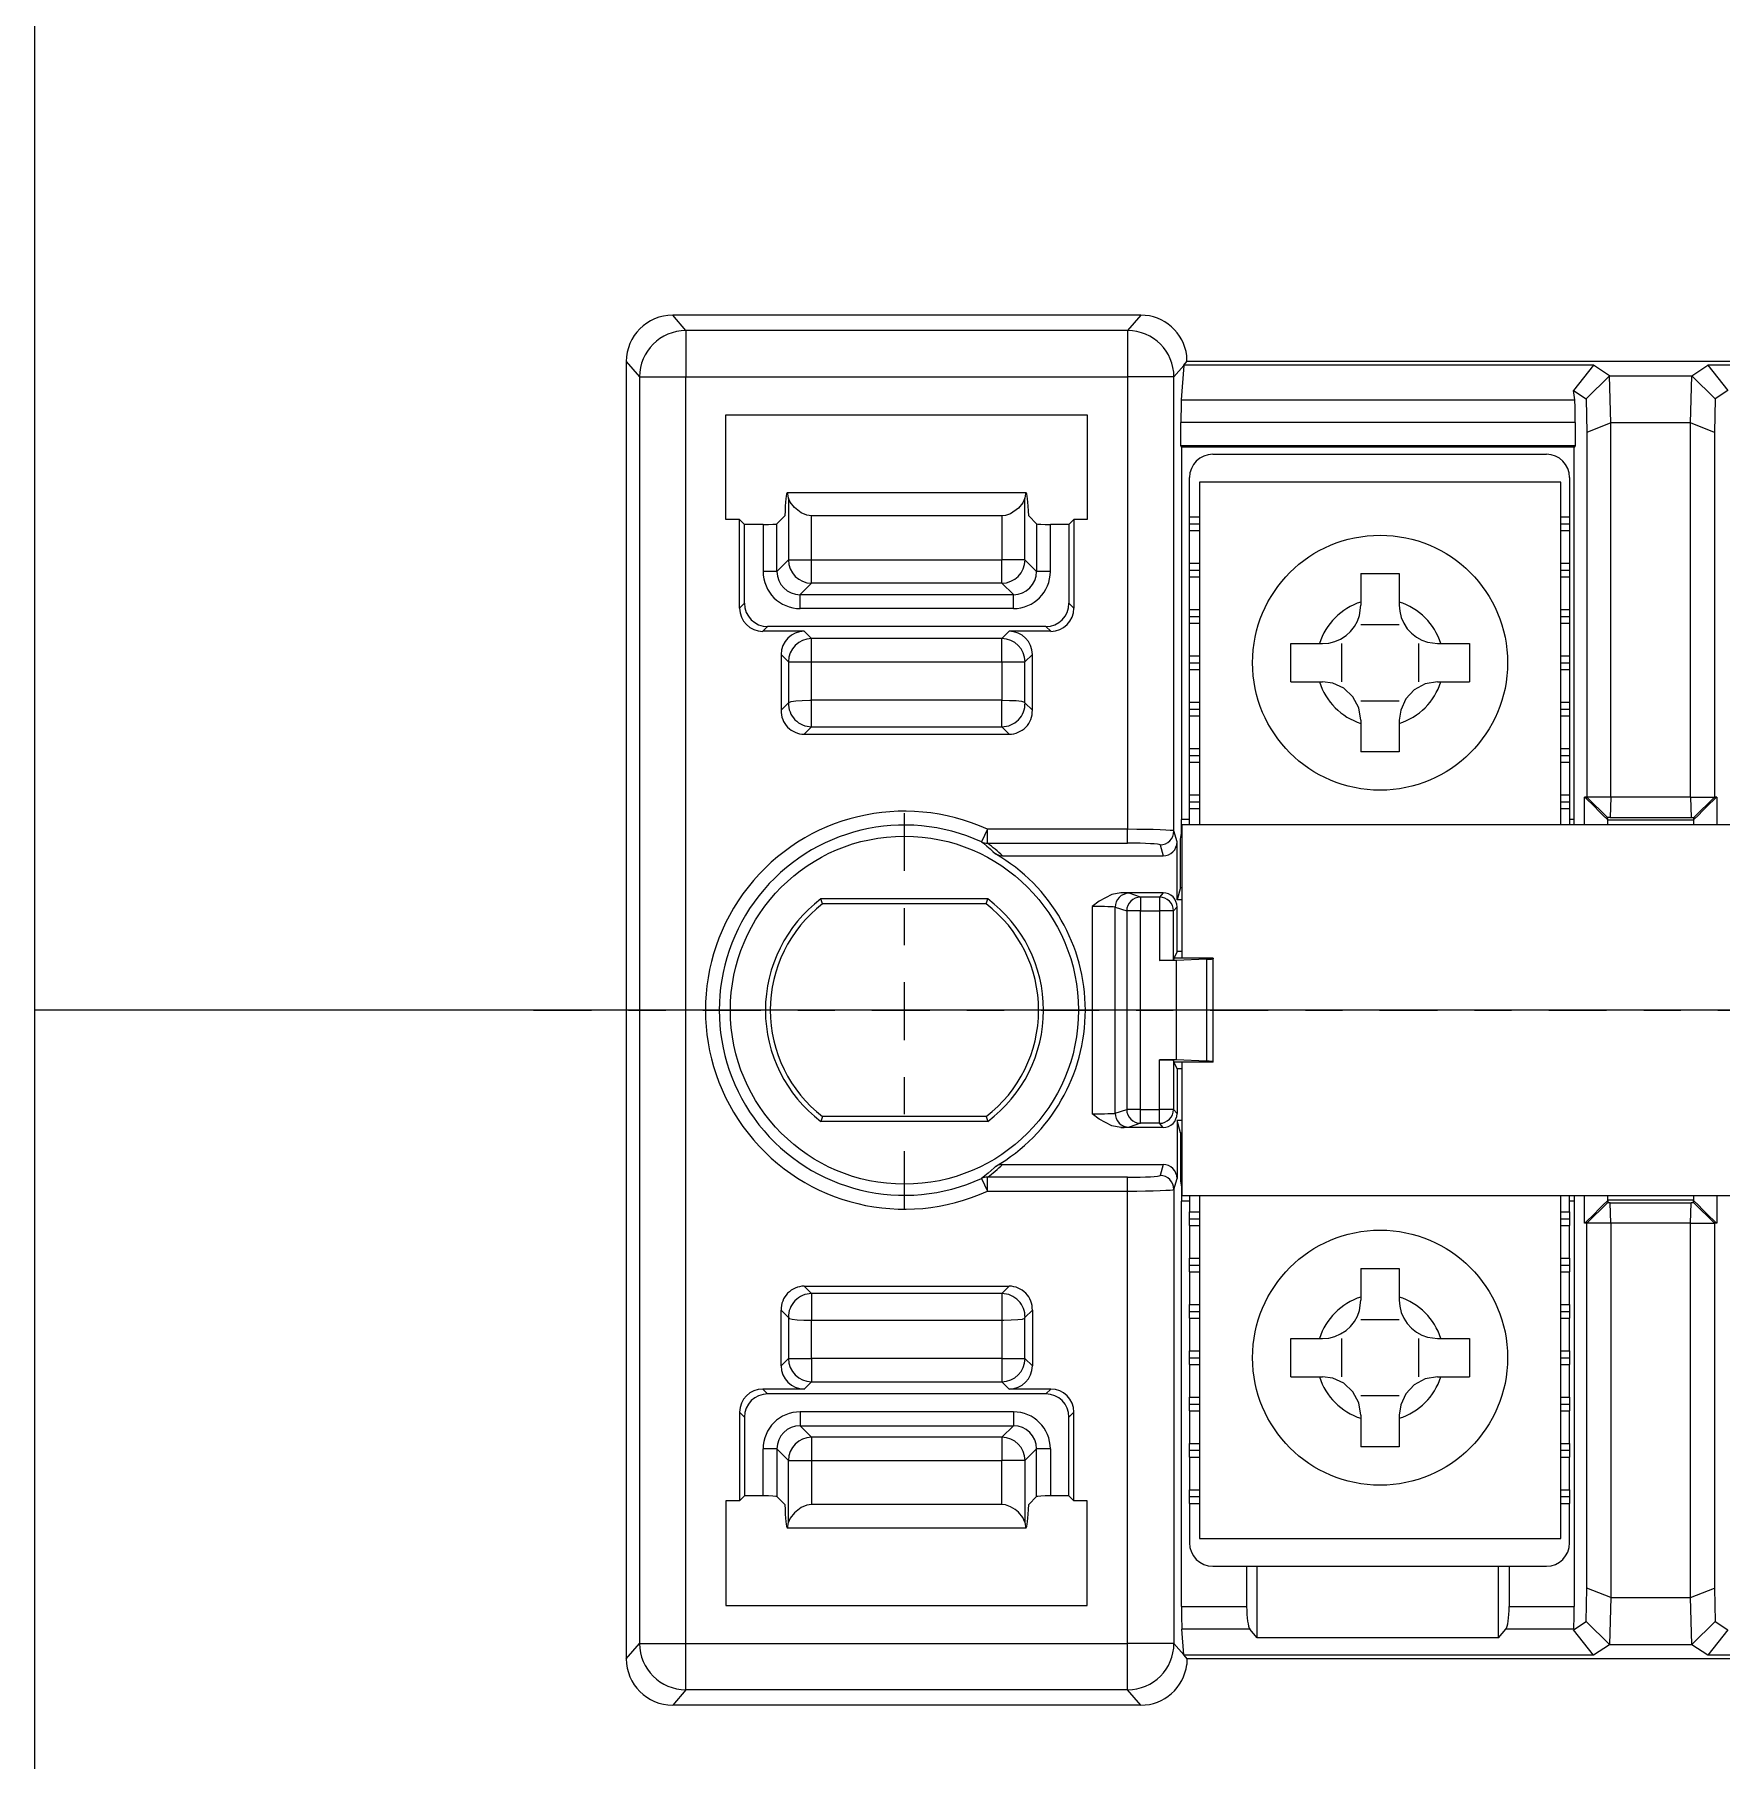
# Model space of a CAD drawing. Header units: millimetres. Extents: x 0 to 900, y 0 to 297.
# Drawn here: x 657.912 to 662.461, y 169.469 to 174.125 of the extents above; entities that cross this region are included whole.
import ezdxf

# ---------------------------------------------------------------- set-up
doc = ezdxf.new("R2010")
doc.units = ezdxf.units.MM
doc.linetypes.add('CENTER', pattern=[2, 1.25, -0.25, 0.25, -0.25])

# ---------------------------------------------------------------- blocks, each defined once
blk = doc.blocks.new('HFTB-303')
for p, q in [((5.1, 15), (-5, 15)), ((-4.715, 14.668), (-5, 15)), ((5.1, 15), (4.815, 14.668)), ((-4.715, 14.668), (-4.715, 13.668)), ((4.815, 14.668), (-4.715, 14.668)), ((4.815, 14.668), (4.815, 13.668)), ((-6, 14), (-6, -14)), ((-6, 14), (-5.715, 13.668)), ((5.815, 13.668), (6.026, 13.914)), ((6.026, 13.914), (5.972, 13.177)), ((6.027, 13.924), (6.092, 14)), ((14.868, 13.924), (6.027, 13.924)), ((41.969, 14), (6.092, 14)), ((14.868, 13.924), (14.438, 13.377)), ((15.212, 13.695), (14.868, 13.924)), ((16.988, 13.695), (17.332, 13.924)), ((17.332, 13.924), (17.762, 13.377)), ((26.668, 13.924), (17.332, 13.924)), ((-5.715, 13.668), (-5.715, -13.668)), ((-5.715, 13.668), (-4.715, 13.668)), ((-4.715, 13.668), (4.815, 13.668)), ((-4.715, -13.668), (-4.715, 13.668)), ((4.815, 13.668), (4.815, 3.904)), ((5.815, 13.668), (4.815, 13.668)), ((5.815, 3.868), (5.815, 13.668)), ((15.212, 13.694), (14.706, 13.198)), ((15.212, 13.695), (16.988, 13.695)), ((15.238, 12.677), (15.212, 13.694)), ((16.962, 12.677), (16.988, 13.694)), ((17.494, 13.198), (16.988, 13.694)), ((5.972, 13.177), (14.463, 13.177)), ((14.463, 13.177), (14.438, 13.377)), ((14.438, 13.377), (14.706, 13.198)), ((14.706, 13.198), (14.725, 12.472)), ((17.494, 13.198), (17.475, 12.472)), ((17.762, 13.377), (17.494, 13.198)), ((-3.851, 12.851), (3.943, 12.851)), ((-3.851, 10.59), (-3.851, 12.851)), ((3.943, 12.851), (3.943, 10.59)), ((5.966, 12.181), (5.966, 12.687)), ((14.474, 12.687), (5.966, 12.687)), ((14.474, 12.687), (14.474, 12.181)), ((15.238, 12.677), (14.725, 12.472)), ((15.238, 4.6), (15.238, 12.677)), ((16.962, 12.677), (15.238, 12.677)), ((16.962, 4.6), (16.962, 12.677)), ((17.475, 12.472), (16.962, 12.677)), ((14.725, 12.472), (14.725, 4.6)), ((17.475, 12.472), (17.475, 4.6)), ((5.98, 12.15), (5.966, 12.181)), ((14.474, 12.181), (5.966, 12.181)), ((5.98, 12.15), (5.98, 4.119)), ((14.45, 12.15), (5.98, 12.15)), ((6.651, 12), (13.851, 12)), ((14.474, 12.181), (14.45, 12.15)), ((14.45, 4.119), (14.45, 12.15)), ((6.151, 10.65), (6.151, 11.5)), ((6.363, 11.4), (6.363, 4)), ((14.163, 11.4), (6.363, 11.4)), ((14.163, 4), (14.163, 11.4)), ((14.351, 11.5), (14.351, 10.65)), ((2.629, 11.17), (-2.529, 11.17)), ((-2.501, 11.054), (-2.501, 9.717)), ((2.601, 9.717), (2.601, 11.054)), ((-3.555, 10.59), (-3.851, 10.59)), ((-3.555, 8.677), (-3.555, 10.59)), ((-3.555, 10.59), (-3.45, 10.485)), ((-3.45, 8.782), (-3.45, 10.485)), ((-3.049, 10.485), (-3.45, 10.485)), ((-3.049, 10.485), (-3.049, 9.468)), ((-2.75, 10.5), (-2.581, 10.668)), ((-2.75, 9.468), (-2.75, 10.5)), ((2.102, 10.668), (-2.002, 10.668)), ((-2.002, 9.717), (-2.002, 10.668)), ((2.102, 10.668), (2.102, 9.717)), ((2.681, 10.668), (2.85, 10.5)), ((2.85, 10.5), (2.85, 9.468)), ((3.55, 10.485), (3.149, 10.485)), ((3.149, 9.468), (3.149, 10.485)), ((3.55, 10.485), (3.655, 10.59)), ((3.55, 10.485), (3.55, 8.782)), ((3.655, 10.59), (3.655, 8.677)), ((3.943, 10.59), (3.655, 10.59)), ((6.151, 10.5), (6.151, 10.65)), ((6.151, 10.65), (6.363, 10.65)), ((6.151, 10.35), (6.151, 10.5)), ((6.151, 10.5), (6.363, 10.5)), ((14.163, 10.65), (14.351, 10.65)), ((14.163, 10.5), (14.351, 10.5)), ((14.351, 10.65), (14.351, 10.5)), ((14.351, 10.5), (14.351, 10.35)), ((6.151, 9.65), (6.151, 10.35)), ((6.151, 10.35), (6.363, 10.35)), ((14.163, 10.35), (14.351, 10.35)), ((14.351, 10.35), (14.351, 9.65)), ((-2.75, 9.468), (-2.501, 9.717)), ((-2.501, 9.717), (-2.002, 9.717)), ((-2.002, 9.217), (-2.002, 9.717)), ((-2.002, 9.717), (2.102, 9.717)), ((2.102, 9.217), (2.102, 9.717)), ((2.601, 9.717), (2.102, 9.717)), ((2.601, 9.717), (2.85, 9.468)), ((-2.75, 9.468), (-3.049, 9.468)), ((3.149, 9.468), (2.85, 9.468)), ((6.151, 9.5), (6.151, 9.65)), ((6.151, 9.65), (6.363, 9.65)), ((6.151, 9.5), (6.363, 9.5)), ((6.151, 9.35), (6.151, 9.5)), ((6.151, 9.35), (6.363, 9.35)), ((6.151, 8.65), (6.151, 9.35)), ((14.163, 9.65), (14.351, 9.65)), ((14.163, 9.5), (14.351, 9.5)), ((14.163, 9.35), (14.351, 9.35)), ((14.351, 9.65), (14.351, 9.5)), ((14.351, 9.5), (14.351, 9.35)), ((14.351, 9.35), (14.351, 8.65)), ((-2.002, 9.217), (-2.25, 8.969)), ((-2.25, 8.969), (2.35, 8.969)), ((-2.25, 8.669), (-2.25, 8.969)), ((2.102, 9.217), (-2.002, 9.217)), ((2.35, 8.969), (2.102, 9.217)), ((2.35, 8.669), (2.35, 8.969)), ((-3.45, 8.782), (-3.555, 8.677)), ((2.35, 8.669), (-2.25, 8.669)), ((3.655, 8.677), (3.55, 8.782)), ((6.151, 8.65), (6.363, 8.65)), ((6.151, 8.5), (6.151, 8.65)), ((9.849, 8.81), (9.849, 8.741)), ((10.677, 8.81), (10.677, 8.741)), ((14.163, 8.65), (14.351, 8.65)), ((14.351, 8.65), (14.351, 8.5)), ((-3.056, 8.178), (-2.951, 8.282)), ((3.051, 8.282), (-2.951, 8.282)), ((3.051, 8.282), (3.156, 8.178)), ((6.151, 8.5), (6.363, 8.5)), ((6.151, 8.35), (6.151, 8.5)), ((6.151, 7.65), (6.151, 8.35)), ((6.151, 8.35), (6.363, 8.35)), ((9.849, 8.327), (10.677, 8.327)), ((14.163, 8.5), (14.351, 8.5)), ((14.163, 8.35), (14.351, 8.35)), ((14.351, 8.5), (14.351, 8.35)), ((14.351, 8.35), (14.351, 7.65)), ((-2.16, 8.178), (-3.056, 8.178)), ((-2.002, 8.019), (-2.16, 8.178)), ((2.102, 8.019), (-2.002, 8.019)), ((-2.002, 7.52), (-2.002, 8.019)), ((2.26, 8.178), (2.102, 8.019)), ((2.102, 7.52), (2.102, 8.019)), ((3.156, 8.178), (2.26, 8.178)), ((8.954, 7.914), (9.022, 7.914)), ((9.436, 7.086), (9.436, 7.914)), ((11.09, 7.914), (11.09, 7.086)), ((11.504, 7.914), (11.573, 7.914)), ((-2.66, 7.678), (-2.66, 6.474)), ((-2.66, 7.678), (-2.501, 7.52)), ((-2.501, 7.52), (-2.501, 6.633)), ((-2.501, 7.52), (-2.002, 7.52)), ((-2.002, 7.52), (2.102, 7.52)), ((-2.002, 6.689), (-2.002, 7.52)), ((2.102, 7.52), (2.601, 7.52)), ((2.102, 7.52), (2.102, 6.689)), ((2.601, 7.52), (2.76, 7.678)), ((2.601, 6.633), (2.601, 7.52)), ((2.76, 6.474), (2.76, 7.678)), ((6.151, 7.65), (6.363, 7.65)), ((6.151, 7.5), (6.151, 7.65)), ((6.151, 7.5), (6.363, 7.5)), ((6.151, 7.35), (6.151, 7.5)), ((14.163, 7.65), (14.351, 7.65)), ((14.163, 7.5), (14.351, 7.5)), ((14.351, 7.65), (14.351, 7.5)), ((14.351, 7.5), (14.351, 7.35)), ((6.151, 6.65), (6.151, 7.35)), ((6.151, 7.35), (6.363, 7.35)), ((8.954, 7.086), (9.022, 7.086)), ((11.504, 7.086), (11.573, 7.086)), ((14.163, 7.35), (14.351, 7.35)), ((14.351, 7.35), (14.351, 6.65)), ((-2.501, 6.633), (-2.66, 6.474)), ((2.102, 6.689), (-2.002, 6.689)), ((-2.002, 6.117), (-2.002, 6.689)), ((2.102, 6.117), (2.102, 6.689)), ((2.76, 6.474), (2.601, 6.633)), ((6.151, 6.65), (6.363, 6.65)), ((6.151, 6.5), (6.151, 6.65)), ((6.151, 6.5), (6.363, 6.5)), ((6.151, 6.35), (6.151, 6.5)), ((6.151, 5.65), (6.151, 6.35)), ((6.151, 6.35), (6.363, 6.35)), ((10.677, 6.673), (9.849, 6.673)), ((14.163, 6.65), (14.351, 6.65)), ((14.163, 6.5), (14.351, 6.5)), ((14.163, 6.35), (14.351, 6.35)), ((14.351, 6.65), (14.351, 6.5)), ((14.351, 6.5), (14.351, 6.35)), ((14.351, 6.35), (14.351, 5.65)), ((-2.161, 5.959), (-2.002, 6.117)), ((-2.002, 6.117), (2.102, 6.117)), ((2.102, 6.117), (2.261, 5.959)), ((9.849, 6.259), (9.849, 6.19)), ((10.677, 6.259), (10.677, 6.19)), ((-2.161, 5.959), (2.261, 5.959)), ((6.151, 5.65), (6.363, 5.65)), ((6.151, 5.5), (6.151, 5.65)), ((14.163, 5.65), (14.351, 5.65)), ((14.351, 5.65), (14.351, 5.5)), ((6.151, 5.5), (6.363, 5.5)), ((6.151, 5.35), (6.151, 5.5)), ((6.151, 4.65), (6.151, 5.35)), ((6.151, 5.35), (6.363, 5.35)), ((14.163, 5.5), (14.351, 5.5)), ((14.163, 5.35), (14.351, 5.35)), ((14.351, 5.5), (14.351, 5.35)), ((14.351, 5.35), (14.351, 4.65)), ((6.151, 4.65), (6.363, 4.65)), ((6.151, 4.5), (6.151, 4.65)), ((6.151, 4.35), (6.151, 4.5)), ((6.151, 4.5), (6.363, 4.5)), ((14.163, 4.65), (14.351, 4.65)), ((14.163, 4.5), (14.351, 4.5)), ((14.351, 4.65), (14.351, 4.5)), ((14.351, 4.5), (14.351, 4.35)), ((14.725, 4.6), (14.67, 4.6)), ((14.67, 4), (14.67, 4.6)), ((15.238, 4.6), (14.725, 4.6)), ((15.169, 4.156), (14.725, 4.6)), ((15.238, 4.6), (15.227, 4.158)), ((16.962, 4.6), (15.238, 4.6)), ((16.962, 4.6), (16.973, 4.158)), ((16.962, 4.6), (17.475, 4.6)), ((17.475, 4.6), (17.031, 4.156)), ((17.53, 4.6), (17.475, 4.6)), ((17.53, 4.6), (17.53, 4)), ((5.98, 3.819), (5.98, 4.119)), ((6.151, 4.119), (5.98, 4.119)), ((6.151, 4.35), (6.363, 4.35)), ((6.151, 4), (6.151, 4.35)), ((14.163, 4.35), (14.351, 4.35)), ((14.351, 4.35), (14.351, 4)), ((14.45, 4.119), (14.351, 4.119)), ((14.45, 4), (14.45, 4.119)), ((15.227, 4.158), (15.169, 4.156)), ((15.183, 4.1), (15.169, 4.156)), ((15.17, 4.113), (15.183, 4.1)), ((15.17, 4.113), (15.17, 4)), ((17.017, 4.1), (15.183, 4.1)), ((15.227, 4.158), (16.973, 4.158)), ((16.973, 4.158), (17.031, 4.156)), ((17.031, 4.156), (17.017, 4.1)), ((17.017, 4.1), (17.03, 4.113)), ((17.03, 4), (17.03, 4.113)), ((1.79, 3.904), (1.665, 3.631)), ((1.79, 3.604), (1.79, 3.904)), ((4.815, 3.904), (1.79, 3.904)), ((4.815, 3.604), (4.815, 3.904)), ((5.882, 3.631), (5.815, 3.868)), ((5.957, 3.688), (5.98, 3.819)), ((5.982, 4), (5.982, 1.121)), ((42.079, 4), (5.982, 4)), ((1.79, 3.604), (4.815, 3.604)), ((5.515, 3.568), (5.583, 3.331)), ((5.882, 2.383), (5.882, 3.631)), ((5.957, 2.645), (5.957, 3.688)), ((2.119, 3.331), (5.583, 3.331)), ((5.957, 2.645), (5.882, 2.383)), ((5.957, 2.645), (5.982, 2.645)), ((1.8, 2.4), (-1.8, 2.4)), ((1.765, 2.295), (-1.765, 2.295)), ((4.048, 2.237), (4.048, -2.237)), ((5.583, 2.531), (4.668, 2.531)), ((5.095, 2.441), (4.847, 2.523)), ((5.095, 2.441), (5.095, 2.141)), ((5.504, 2.441), (5.095, 2.441)), ((5.583, 2.531), (5.504, 2.441)), ((5.504, 2.441), (5.504, 2.141)), ((5.982, 2.383), (5.882, 2.383)), ((4.547, 2.223), (4.796, 2.141)), ((4.547, -2.223), (4.547, 2.223)), ((4.796, 2.141), (4.796, -2.141)), ((5.095, 2.141), (4.796, 2.141)), ((5.095, 2.141), (5.504, 2.141)), ((5.095, -2.141), (5.095, 2.141)), ((5.504, 2.141), (5.504, 1.075)), ((5.804, 2.141), (5.504, 2.141)), ((5.804, 2.141), (5.882, 2.231)), ((5.804, 1.086), (5.804, 2.141)), ((5.882, 1.268), (5.882, 2.231)), ((5.823, 1.128), (5.804, 1.086)), ((5.882, 1.268), (5.823, 1.128)), ((5.826, 1.121), (5.823, 1.128)), ((6.661, 1.121), (5.826, 1.121)), ((5.982, 1.268), (5.882, 1.268)), ((6.661, 1.121), (6.661, 1.111)), ((5.861, 1.075), (5.504, 1.075)), ((6.514, 1.098), (5.861, 1.075)), ((5.861, 1.075), (5.861, -1.075)), ((6.514, 1.098), (6.514, -1.098)), ((6.661, -1.111), (6.661, 1.111)), ((5.861, -1.075), (5.504, -1.075)), ((5.504, -2.141), (5.504, -1.075)), ((5.823, -1.128), (5.804, -1.086)), ((5.804, -1.086), (5.804, -2.141)), ((6.514, -1.098), (5.861, -1.075)), ((6.661, -1.121), (6.661, -1.111)), ((5.826, -1.121), (5.823, -1.128)), ((5.882, -1.268), (5.823, -1.128)), ((6.661, -1.121), (5.826, -1.121)), ((5.882, -1.268), (5.882, -2.231)), ((5.982, -1.268), (5.882, -1.268)), ((5.982, -1.121), (5.982, -4)), ((4.547, -2.223), (4.796, -2.141)), ((5.095, -2.141), (4.796, -2.141)), ((5.095, -2.141), (5.504, -2.141)), ((5.095, -2.441), (5.095, -2.141)), ((5.504, -2.441), (5.504, -2.141)), ((5.804, -2.141), (5.504, -2.141)), ((5.804, -2.141), (5.882, -2.231)), ((1.8, -2.4), (-1.8, -2.4)), ((1.765, -2.295), (-1.765, -2.295)), ((5.583, -2.531), (4.668, -2.531)), ((5.095, -2.441), (4.847, -2.523)), ((5.504, -2.441), (5.095, -2.441)), ((5.583, -2.531), (5.504, -2.441)), ((5.882, -2.383), (5.882, -3.631)), ((5.957, -2.645), (5.882, -2.383)), ((5.982, -2.383), (5.882, -2.383)), ((5.957, -2.645), (5.957, -3.688)), ((5.957, -2.645), (5.982, -2.645)), ((2.119, -3.331), (5.583, -3.331)), ((5.583, -3.331), (5.515, -3.568)), ((1.665, -3.631), (1.79, -3.904)), ((1.79, -3.904), (1.79, -3.604)), ((4.815, -3.604), (1.79, -3.604)), ((4.815, -3.904), (4.815, -3.604)), ((5.815, -3.868), (5.882, -3.631)), ((5.957, -3.688), (5.98, -3.819)), ((1.79, -3.904), (4.815, -3.904)), ((4.815, -13.668), (4.815, -3.904)), ((5.815, -3.868), (5.815, -13.668)), ((5.98, -3.819), (5.98, -4.119)), ((5.982, -4), (41.789, -4)), ((6.151, -4), (6.151, -4.35)), ((6.363, -4), (6.363, -11.4)), ((14.163, -11.4), (14.163, -4)), ((14.351, -4.35), (14.351, -4)), ((14.45, -4), (14.45, -4.119)), ((14.67, -4.6), (14.67, -4)), ((15.17, -4), (15.17, -4.113)), ((17.03, -4.113), (17.03, -4)), ((17.53, -4), (17.53, -4.6)), ((5.98, -12.872), (5.98, -4.119)), ((6.151, -4.119), (5.98, -4.119)), ((6.151, -4.5), (6.151, -4.35)), ((6.151, -4.35), (6.363, -4.35)), ((14.163, -4.35), (14.351, -4.35)), ((14.45, -4.119), (14.351, -4.119)), ((14.351, -4.35), (14.351, -4.5)), ((14.45, -4.119), (14.45, -12.872)), ((15.169, -4.156), (14.725, -4.6)), ((15.183, -4.1), (15.169, -4.156)), ((15.227, -4.158), (15.169, -4.156)), ((15.17, -4.113), (15.183, -4.1)), ((17.017, -4.1), (15.183, -4.1)), ((15.238, -4.6), (15.227, -4.158)), ((15.227, -4.158), (16.973, -4.158)), ((16.962, -4.6), (16.973, -4.158)), ((17.031, -4.156), (16.973, -4.158)), ((17.031, -4.156), (17.017, -4.1)), ((17.017, -4.1), (17.03, -4.113)), ((17.475, -4.6), (17.031, -4.156)), ((6.151, -4.5), (6.363, -4.5)), ((6.151, -4.65), (6.151, -4.5)), ((6.151, -4.65), (6.363, -4.65)), ((6.151, -4.65), (6.151, -5.35)), ((14.163, -4.5), (14.351, -4.5)), ((14.163, -4.65), (14.351, -4.65)), ((14.351, -4.5), (14.351, -4.65)), ((14.351, -5.35), (14.351, -4.65)), ((14.725, -4.6), (14.67, -4.6)), ((15.238, -4.6), (14.725, -4.6)), ((14.725, -12.472), (14.725, -4.6)), ((16.962, -4.6), (15.238, -4.6)), ((15.238, -4.6), (15.238, -12.677)), ((16.962, -12.677), (16.962, -4.6)), ((16.962, -4.6), (17.475, -4.6)), ((17.475, -4.6), (17.475, -12.472)), ((17.53, -4.6), (17.475, -4.6)), ((6.151, -5.5), (6.151, -5.35)), ((6.151, -5.35), (6.363, -5.35)), ((6.151, -5.65), (6.151, -5.5)), ((6.151, -5.5), (6.363, -5.5)), ((14.163, -5.35), (14.351, -5.35)), ((14.163, -5.5), (14.351, -5.5)), ((14.351, -5.35), (14.351, -5.5)), ((14.351, -5.5), (14.351, -5.65)), ((-2.161, -5.959), (2.261, -5.959)), ((-2.002, -6.117), (-2.161, -5.959)), ((2.261, -5.959), (2.102, -6.117)), ((6.151, -5.65), (6.363, -5.65)), ((6.151, -5.65), (6.151, -6.35)), ((14.163, -5.65), (14.351, -5.65)), ((14.351, -6.35), (14.351, -5.65)), ((-2.002, -6.117), (-2.002, -6.689)), ((2.102, -6.117), (-2.002, -6.117)), ((2.102, -6.117), (2.102, -6.689)), ((9.849, -6.19), (9.849, -6.259)), ((10.677, -6.19), (10.677, -6.259)), ((-2.66, -6.474), (-2.501, -6.633)), ((-2.66, -7.678), (-2.66, -6.474)), ((-2.501, -6.633), (-2.501, -7.52)), ((-2.002, -6.689), (2.102, -6.689)), ((-2.002, -7.52), (-2.002, -6.689)), ((2.102, -6.689), (2.102, -7.52)), ((2.601, -6.633), (2.76, -6.474)), ((2.601, -7.52), (2.601, -6.633)), ((2.76, -6.474), (2.76, -7.678)), ((6.151, -6.35), (6.363, -6.35)), ((6.151, -6.5), (6.151, -6.35)), ((6.151, -6.5), (6.363, -6.5)), ((6.151, -6.65), (6.151, -6.5)), ((6.151, -6.65), (6.363, -6.65)), ((6.151, -6.65), (6.151, -7.35)), ((9.849, -6.673), (10.677, -6.673)), ((14.163, -6.35), (14.351, -6.35)), ((14.163, -6.5), (14.351, -6.5)), ((14.163, -6.65), (14.351, -6.65)), ((14.351, -6.35), (14.351, -6.5)), ((14.351, -6.5), (14.351, -6.65)), ((14.351, -7.35), (14.351, -6.65)), ((6.151, -7.35), (6.363, -7.35)), ((6.151, -7.5), (6.151, -7.35)), ((8.954, -7.086), (9.022, -7.086)), ((9.436, -7.914), (9.436, -7.086)), ((11.09, -7.086), (11.09, -7.914)), ((11.504, -7.086), (11.573, -7.086)), ((14.163, -7.35), (14.351, -7.35)), ((14.351, -7.35), (14.351, -7.5)), ((-2.501, -7.52), (-2.66, -7.678)), ((-2.501, -7.52), (-2.002, -7.52)), ((2.102, -7.52), (-2.002, -7.52)), ((-2.002, -7.52), (-2.002, -8.019)), ((2.102, -7.52), (2.102, -8.019)), ((2.102, -7.52), (2.601, -7.52)), ((2.76, -7.678), (2.601, -7.52)), ((6.151, -7.5), (6.363, -7.5)), ((6.151, -7.65), (6.151, -7.5)), ((6.151, -7.65), (6.151, -8.35)), ((6.151, -7.65), (6.363, -7.65)), ((14.163, -7.5), (14.351, -7.5)), ((14.163, -7.65), (14.351, -7.65)), ((14.351, -7.5), (14.351, -7.65)), ((14.351, -8.35), (14.351, -7.65)), ((-2.16, -8.178), (-3.056, -8.178)), ((-3.056, -8.178), (-2.951, -8.282)), ((-2.16, -8.178), (-2.002, -8.019)), ((-2.002, -8.019), (2.102, -8.019)), ((2.102, -8.019), (2.26, -8.178)), ((3.156, -8.178), (2.26, -8.178)), ((3.051, -8.282), (3.156, -8.178)), ((8.954, -7.914), (9.022, -7.914)), ((11.504, -7.914), (11.573, -7.914)), ((3.051, -8.282), (-2.951, -8.282)), ((6.151, -8.35), (6.363, -8.35)), ((6.151, -8.5), (6.151, -8.35)), ((6.151, -8.5), (6.363, -8.5)), ((6.151, -8.65), (6.151, -8.5)), ((10.677, -8.327), (9.849, -8.327)), ((14.163, -8.35), (14.351, -8.35)), ((14.163, -8.5), (14.351, -8.5)), ((14.351, -8.35), (14.351, -8.5)), ((14.351, -8.5), (14.351, -8.65)), ((-3.555, -8.677), (-3.555, -10.59)), ((-3.45, -8.782), (-3.555, -8.677)), ((-3.45, -8.782), (-3.45, -10.485)), ((-2.25, -8.669), (-2.25, -8.969)), ((2.35, -8.669), (-2.25, -8.669)), ((2.35, -8.669), (2.35, -8.969)), ((3.655, -8.677), (3.55, -8.782)), ((3.55, -10.485), (3.55, -8.782)), ((3.655, -10.59), (3.655, -8.677)), ((6.151, -8.65), (6.363, -8.65)), ((6.151, -8.65), (6.151, -9.35)), ((9.849, -8.741), (9.849, -8.81)), ((10.677, -8.741), (10.677, -8.81)), ((14.163, -8.65), (14.351, -8.65)), ((14.351, -9.35), (14.351, -8.65)), ((-2.002, -9.217), (-2.25, -8.969)), ((-2.25, -8.969), (2.35, -8.969)), ((-2.002, -9.217), (-2.002, -9.717)), ((2.102, -9.217), (-2.002, -9.217)), ((2.35, -8.969), (2.102, -9.217)), ((2.102, -9.217), (2.102, -9.717)), ((-2.75, -9.468), (-3.049, -9.468)), ((-3.049, -10.485), (-3.049, -9.468)), ((-2.75, -9.468), (-2.501, -9.717)), ((-2.75, -9.468), (-2.75, -10.5)), ((2.601, -9.717), (2.85, -9.468)), ((2.85, -10.5), (2.85, -9.468)), ((3.149, -9.468), (2.85, -9.468)), ((3.149, -9.468), (3.149, -10.485)), ((6.151, -9.5), (6.151, -9.35)), ((6.151, -9.35), (6.363, -9.35)), ((6.151, -9.65), (6.151, -9.5)), ((6.151, -9.5), (6.363, -9.5)), ((6.151, -9.65), (6.151, -10.35)), ((6.151, -9.65), (6.363, -9.65)), ((14.163, -9.35), (14.351, -9.35)), ((14.163, -9.5), (14.351, -9.5)), ((14.163, -9.65), (14.351, -9.65)), ((14.351, -9.35), (14.351, -9.5)), ((14.351, -9.5), (14.351, -9.65)), ((14.351, -10.35), (14.351, -9.65)), ((-2.501, -11.054), (-2.501, -9.717)), ((-2.501, -9.717), (-2.002, -9.717)), ((-2.002, -9.717), (-2.002, -10.668)), ((-2.002, -9.717), (2.102, -9.717)), ((2.102, -10.668), (2.102, -9.717)), ((2.601, -9.717), (2.102, -9.717)), ((2.601, -9.717), (2.601, -11.054)), ((6.151, -10.35), (6.363, -10.35)), ((6.151, -10.5), (6.151, -10.35)), ((14.163, -10.35), (14.351, -10.35)), ((14.351, -10.35), (14.351, -10.5)), ((-3.851, -10.59), (-3.851, -12.851)), ((-3.555, -10.59), (-3.851, -10.59)), ((-3.555, -10.59), (-3.45, -10.485)), ((-3.049, -10.485), (-3.45, -10.485)), ((-2.75, -10.5), (-2.581, -10.668)), ((2.102, -10.668), (-2.002, -10.668)), ((2.681, -10.668), (2.85, -10.5)), ((3.55, -10.485), (3.149, -10.485)), ((3.55, -10.485), (3.655, -10.59)), ((3.943, -10.59), (3.655, -10.59)), ((3.943, -12.851), (3.943, -10.59)), ((6.151, -10.65), (6.151, -10.5)), ((6.151, -10.5), (6.363, -10.5)), ((6.151, -10.65), (6.363, -10.65)), ((6.151, -10.65), (6.151, -11.5)), ((14.163, -10.5), (14.351, -10.5)), ((14.163, -10.65), (14.351, -10.65)), ((14.351, -10.5), (14.351, -10.65)), ((14.351, -11.5), (14.351, -10.65)), ((-2.529, -11.17), (2.629, -11.17)), ((6.363, -11.4), (14.163, -11.4)), ((6.651, -12), (13.851, -12)), ((7.384, -12), (7.384, -12.872)), ((7.613, -13.547), (7.613, -12)), ((12.817, -13.547), (12.817, -12)), ((13.046, -12), (13.046, -12.872)), ((14.706, -13.198), (14.725, -12.472)), ((15.238, -12.677), (14.725, -12.472)), ((16.962, -12.677), (17.475, -12.472)), ((17.475, -12.472), (17.494, -13.198)), ((-3.851, -12.851), (3.943, -12.851)), ((5.98, -12.872), (7.384, -12.872)), ((13.046, -12.872), (14.45, -12.872)), ((15.238, -12.677), (15.212, -13.694)), ((15.238, -12.677), (16.962, -12.677)), ((16.988, -13.694), (16.962, -12.677)), ((6.026, -13.914), (5.986, -13.362)), ((7.455, -13.362), (5.986, -13.362)), ((7.613, -13.547), (7.455, -13.362)), ((12.817, -13.547), (12.975, -13.362)), ((14.44, -13.362), (12.975, -13.362)), ((14.438, -13.377), (14.706, -13.198)), ((14.44, -13.362), (14.438, -13.377)), ((14.868, -13.924), (14.438, -13.377)), ((15.212, -13.694), (14.706, -13.198)), ((16.988, -13.694), (17.494, -13.198)), ((17.762, -13.377), (17.332, -13.924)), ((17.494, -13.198), (17.762, -13.377)), ((-6, -14), (-5.715, -13.668)), ((-5.715, -13.668), (-4.715, -13.668)), ((-4.715, -13.668), (4.815, -13.668)), ((-4.715, -14.668), (-4.715, -13.668)), ((5.815, -13.668), (4.815, -13.668)), ((4.815, -14.668), (4.815, -13.668)), ((5.815, -13.668), (6.026, -13.914)), ((12.817, -13.547), (7.613, -13.547)), ((15.212, -13.695), (14.868, -13.924)), ((16.988, -13.695), (15.212, -13.695)), ((17.332, -13.924), (16.988, -13.695)), ((6.027, -13.924), (6.092, -14)), ((14.868, -13.924), (6.027, -13.924)), ((37.908, -14), (6.092, -14)), ((26.668, -13.924), (17.332, -13.924)), ((-4.715, -14.668), (-5, -15)), ((4.815, -14.668), (-4.715, -14.668)), ((5.1, -15), (4.815, -14.668)), ((5.1, -15), (-5, -15))]:
    blk.add_line(p, q)
at = {"color": 1, "linetype": 'CENTER'}
for p, q in [((0, -4.295), (0, 4.295)), ((-8, 0), (52, 0))]:
    blk.add_line(p, q, dxfattribs=at)
for points in [[(6.092, 13.991), (6.093, 14.052), (6.092, 14.078), (6.092, 14.122)], [(-2.002, 10.668), (-2.109, 10.683), (-2.23, 10.737), (-2.371, 10.847), (-2.467, 10.967), (-2.501, 11.054)], [(2.601, 11.054), (2.558, 10.953), (2.462, 10.838), (2.292, 10.716), (2.184, 10.677), (2.102, 10.668)], [(9.849, 9.426), (10.263, 9.426), (10.677, 9.426)], [(9.849, 9.426), (9.849, 9.16), (9.849, 8.865), (9.849, 8.81)], [(10.677, 9.426), (10.677, 9.16), (10.677, 8.865), (10.677, 8.81)], [(9.022, 7.914), (9.154, 7.924), (9.288, 7.958), (9.412, 8.011), (9.529, 8.087), (9.627, 8.176), (9.711, 8.283), (9.774, 8.396), (9.82, 8.521), (9.849, 8.741)], [(10.677, 8.741), (10.687, 8.609), (10.721, 8.475), (10.774, 8.351), (10.85, 8.234), (10.939, 8.136), (11.046, 8.052), (11.16, 7.989), (11.284, 7.943), (11.504, 7.914)], [(8.337, 7.914), (8.603, 7.914), (8.898, 7.914), (8.954, 7.914)], [(8.337, 7.086), (8.337, 7.5), (8.337, 7.914)], [(11.573, 7.914), (11.854, 7.914), (12.124, 7.914), (12.189, 7.914)], [(12.189, 7.914), (12.189, 7.5), (12.189, 7.086)], [(8.337, 7.086), (8.603, 7.086), (8.898, 7.086), (8.954, 7.086)], [(9.849, 6.259), (9.806, 6.525), (9.676, 6.766), (9.48, 6.948), (9.242, 7.057), (9.022, 7.086)], [(11.504, 7.086), (11.238, 7.042), (10.997, 6.913), (10.815, 6.717), (10.707, 6.479), (10.677, 6.259)], [(11.573, 7.086), (11.854, 7.086), (12.124, 7.086), (12.189, 7.086)], [(-2.501, 6.634), (-2.501, 6.635), (-2.496, 6.644), (-2.445, 6.666), (-2.344, 6.678), (-2.205, 6.686), (-2.043, 6.689), (-2.002, 6.689)], [(2.102, 6.689), (2.267, 6.687), (2.413, 6.681), (2.525, 6.669), (2.589, 6.651), (2.601, 6.634), (2.601, 6.634)], [(9.849, 6.19), (9.849, 5.909), (9.849, 5.639), (9.849, 5.574)], [(10.677, 6.19), (10.677, 5.909), (10.677, 5.639), (10.677, 5.574)], [(10.677, 5.574), (10.263, 5.574), (9.849, 5.574)], [(1.665, 3.631), (1.704, 3.602), (1.779, 3.542), (1.849, 3.482), (1.91, 3.427), (1.967, 3.372)], [(1.967, 3.372), (2.062, 3.337), (2.119, 3.331)], [(-1.765, 2.295), (-1.8, 2.4)], [(1.765, 2.295), (1.8, 2.4)], [(4.668, 2.531), (4.478, 2.498), (4.2, 2.35), (4.052, 2.239), (4.048, 2.237)], [(-1.765, -2.295), (-1.8, -2.4)], [(1.765, -2.295), (1.8, -2.4)], [(4.668, -2.531), (4.478, -2.498), (4.2, -2.35), (4.052, -2.239), (4.048, -2.237)], [(2.119, -3.331), (2.069, -3.335), (2.019, -3.348), (1.993, -3.359), (1.967, -3.372)], [(1.967, -3.372), (1.936, -3.402), (1.872, -3.462), (1.804, -3.521), (1.736, -3.576), (1.665, -3.631)], [(9.849, -5.574), (10.263, -5.574), (10.677, -5.574)], [(9.849, -5.574), (9.849, -5.84), (9.849, -6.135), (9.849, -6.19)], [(10.677, -5.574), (10.677, -5.84), (10.677, -6.135), (10.677, -6.19)], [(9.022, -7.086), (9.154, -7.076), (9.288, -7.042), (9.412, -6.989), (9.529, -6.913), (9.627, -6.824), (9.711, -6.717), (9.774, -6.604), (9.82, -6.479), (9.849, -6.259)], [(10.677, -6.259), (10.687, -6.391), (10.721, -6.525), (10.774, -6.649), (10.85, -6.766), (10.939, -6.864), (11.046, -6.948), (11.16, -7.011), (11.284, -7.057), (11.504, -7.086)], [(-2.501, -6.634), (-2.501, -6.634), (-2.489, -6.651), (-2.425, -6.669), (-2.313, -6.681), (-2.167, -6.687), (-2.002, -6.689)], [(2.102, -6.689), (2.143, -6.689), (2.305, -6.686), (2.444, -6.678), (2.545, -6.666), (2.596, -6.644), (2.601, -6.635), (2.601, -6.634)], [(8.337, -7.086), (8.603, -7.086), (8.898, -7.086), (8.954, -7.086)], [(8.337, -7.914), (8.337, -7.5), (8.337, -7.086)], [(11.573, -7.086), (11.854, -7.086), (12.124, -7.086), (12.189, -7.086)], [(12.189, -7.086), (12.189, -7.5), (12.189, -7.914)], [(8.337, -7.914), (8.603, -7.914), (8.898, -7.914), (8.954, -7.914)], [(9.849, -8.741), (9.806, -8.475), (9.676, -8.234), (9.48, -8.052), (9.242, -7.943), (9.022, -7.914)], [(11.504, -7.914), (11.238, -7.958), (10.997, -8.087), (10.815, -8.283), (10.707, -8.521), (10.677, -8.741)], [(11.573, -7.914), (11.854, -7.914), (12.124, -7.914), (12.189, -7.914)], [(9.849, -8.81), (9.849, -9.091), (9.849, -9.361), (9.849, -9.426)], [(10.677, -8.81), (10.677, -9.091), (10.677, -9.361), (10.677, -9.426)], [(10.677, -9.426), (10.263, -9.426), (9.849, -9.426)], [(-2.002, -10.668), (-2.109, -10.683), (-2.23, -10.737), (-2.371, -10.847), (-2.467, -10.967), (-2.501, -11.054)], [(2.601, -11.054), (2.558, -10.953), (2.462, -10.838), (2.386, -10.774), (2.292, -10.716), (2.184, -10.677), (2.102, -10.668)], [(6.092, -13.991), (6.092, -14.052), (6.092, -14.078), (6.092, -14.122)]]:
    blk.add_lwpolyline(points)
for centre, radius in [((10.263, 7.5), 2.752), ((0, 0), 3.756), ((10.263, -7.5), 2.752)]:
    blk.add_circle(centre, radius)
for centre, radius, start, end in [((6.651, 11.5), 0.5, 90, 180), ((13.851, 11.5), 0.5, 0, 90), ((10.263, 7.5), 1.373, 107.5296, 162.4704), ((10.263, 7.5), 1.373, 17.5296, 72.4704), ((10.263, 7.5), 1.373, 197.5296, 252.4704), ((10.263, 7.5), 1.373, 287.5296, 342.4704), ((0, 0), 4.295, 65.3706, 294.6294), ((0, 0), 3.995, 65.3706, 294.6294), ((0, 0), 3.904, 300.2565, 59.7435), ((0, 0), 3, 126.8704, 233.1296), ((0, 0), 2.895, 127.5558, 232.4442), ((0, 0), 2.895, 307.5558, 52.4442), ((0, 0), 3, 306.8704, 53.1296), ((10.263, -7.5), 1.373, 107.5296, 162.4704), ((10.263, -7.5), 1.373, 17.5296, 72.4704), ((10.263, -7.5), 1.373, 197.5296, 252.4704), ((10.263, -7.5), 1.373, 287.5296, 342.4704), ((6.651, -11.5), 0.5, 180, 270), ((13.851, -11.5), 0.5, 270, 0)]:
    blk.add_arc(centre, radius, start, end)
for centre, major_axis, ratio, start_param, end_param in [((-5, 14), (-0.652, 0.759), 0.999735, 5.573403, 7.143938), ((5.1, 14), (0.652, 0.759), 0.999735, 5.544977, 6.992967), ((-4.715, 13.668), (-0.758, -0.652), 0.999735, 4.002607, 5.573141), ((4.815, 13.668), (-0.758, 0.652), 0.999735, 3.851636, 5.422171), ((5.026, 13.914), (0.406, 1.032), 0.889516, 5.049221, 5.057837), ((5.974, 12.687), (0, 0.5), 0.015, 0.202884, 1.570796), ((14.46, 12.687), (0, -0.5), 0.026186, 1.570796, 2.938709), ((-2.529, 9.923), (0, 1.247), 0.052408, 0, 0.930267), ((-2.529, 9.923), (0, 1.247), 0.052408, 5.847676, 6.283185), ((2.629, 9.923), (0, 1.247), 0.052408, 0, 0.435508), ((2.629, 9.923), (0, 1.247), 0.052408, 5.352918, 6.283185), ((-3.049, 10.5), (-0.3, 0), 0.052408, 1.570796, 3.089233), ((3.149, 10.5), (0.3, 0), 0.052408, 3.19395, 4.712389), ((-2.002, 9.717), (-0.354, 0.354), 0.997265, 0.786768, 2.354825), ((2.102, 9.717), (-0.354, -0.354), 0.997265, 0.786768, 2.354825), ((-2.248, 9.47), (-0.567, -0.567), 0.997265, 5.499157, 7.067214), ((-2.248, 9.47), (-0.356, -0.356), 0.994006, 5.499157, 7.067214), ((2.348, 9.47), (0.356, -0.356), 0.994006, 5.499157, 7.067214), ((2.348, 9.47), (0.567, -0.567), 0.997265, 5.499157, 7.067214), ((-3.054, 8.678), (0.355, 0.355), 0.997265, 2.357564, 3.925621), ((-2.949, 8.783), (0.355, 0.355), 0.997265, 2.357564, 3.925621), ((3.049, 8.783), (-0.355, 0.355), 0.997265, 2.357564, 3.925621), ((3.154, 8.678), (-0.355, 0.355), 0.997265, 2.357564, 3.925621), ((-2.159, 7.677), (0.355, -0.355), 0.997265, 2.357564, 3.925621), ((-2.002, 7.52), (-0.354, -0.354), 0.997265, 3.92836, 5.496418), ((2.102, 7.52), (-0.354, 0.354), 0.997265, 3.92836, 5.496418), ((2.259, 7.677), (0.355, 0.355), 0.997265, 5.499157, 7.067214), ((-2.159, 6.459), (-0.355, -0.355), 0.997265, 5.466055, 7.067222), ((-2.002, 6.617), (0.354, -0.354), 0.997265, 3.894143, 5.496418), ((2.102, 6.617), (0.354, 0.354), 0.997265, 3.92836, 5.530635), ((2.259, 6.459), (-0.355, 0.355), 0.997265, 2.357555, 3.958723), ((15.17, 4.1), (0.5, -0.5), 0.013091, 1.583886, 3.128503), ((17.03, 4.1), (0.5, 0.5), 0.013091, 0.01309, 1.557706), ((4.815, 3.867), (1, 0), 0.036685, 0.014999, 1.570796), ((5.515, 3.868), (-0.288, -0.083), 0.998518, 1.292416, 2.862427), ((1.79, 3.904), (0.176, 0.243), 0.996028, 3.338862, 3.769855), ((0, 0.822), (0, 3.368), 0.942905, 5.552777, 5.684466), ((4.815, 3.568), (-0.7, 0), 0.052408, 3.15659, 4.712389), ((5.582, 3.632), (0.083, -0.289), 0.998518, 6.004804, 7.574816), ((4.048, 2.223), (0.5, 0), 0.027928, 0.05236, 1.570796), ((4.847, 2.223), (0.095, 0.285), 0.998478, 0.321964, 1.891847), ((4.048, 2.523), (-0.8, 0), 0.017455, 3.193946, 3.825133), ((5.095, 2.141), (-0.095, -0.285), 0.998478, 3.463556, 5.033439), ((5.504, 2.141), (-0.228, 0.196), 0.999735, 3.851636, 5.422171), ((5.582, 2.231), (-0.196, -0.228), 0.999735, 2.28084, 3.851375), ((5.504, 1.086), (-0.3, 0), 0.034921, 1.570796, 3.126593), ((6.161, 1.111), (-0.5, 0), 0.034921, 2.356194, 3.14159), ((5.504, -1.086), (-0.3, 0), 0.034921, 3.156589, 4.712389), ((6.161, -1.111), (-0.5, 0), 0.034921, 3.14159, 3.926989), ((4.048, -2.223), (0.5, 0), 0.027928, 4.712389, 6.230822), ((4.847, -2.223), (0.095, -0.285), 0.998478, 4.391339, 5.961221), ((5.095, -2.141), (-0.095, 0.285), 0.998478, 1.249746, 2.819629), ((5.504, -2.141), (-0.228, -0.196), 0.999735, 0.861014, 2.431549), ((5.582, -2.231), (-0.196, 0.228), 0.999735, 2.431811, 4.002345), ((4.048, -2.523), (-0.8, 0), 0.017455, 2.458049, 3.089233), ((0, -0.822), (0, -3.368), 0.942905, 0.598719, 0.730408), ((5.582, -3.632), (0.083, 0.289), 0.998518, 4.991555, 6.561566), ((1.79, -3.904), (-0.176, 0.243), 0.996028, 5.654923, 6.085915), ((4.815, -3.568), (0.7, 0), 0.052408, 4.712389, 6.268184), ((5.515, -3.868), (0.288, -0.083), 0.998518, 0.279166, 1.849177), ((4.815, -3.867), (-1, 0), 0.036685, 1.570796, 3.126593), ((15.17, -4.1), (-0.5, -0.5), 0.013091, 0.01309, 1.557706), ((17.03, -4.1), (0.5, -0.5), 0.013091, 4.725479, 6.270087), ((-2.159, -6.459), (-0.355, 0.355), 0.997265, 5.499148, 7.100316), ((2.259, -6.459), (0.355, 0.355), 0.997265, 5.466055, 7.067222), ((-2.002, -6.617), (-0.354, -0.354), 0.997265, 3.92836, 5.530635), ((2.102, -6.617), (-0.354, 0.354), 0.997265, 3.894143, 5.496418), ((-2.159, -7.677), (-0.355, -0.355), 0.997265, 5.499157, 7.067214), ((-2.002, -7.52), (0.354, -0.354), 0.997265, 3.92836, 5.496418), ((2.102, -7.52), (0.354, 0.354), 0.997265, 3.92836, 5.496418), ((2.259, -7.677), (0.355, -0.355), 0.997265, 5.499157, 7.067214), ((-3.054, -8.678), (0.355, -0.355), 0.997265, 2.357564, 3.925621), ((3.154, -8.678), (-0.355, -0.355), 0.997265, 2.357564, 3.925621), ((-2.949, -8.783), (0.355, -0.355), 0.997265, 2.357564, 3.925621), ((3.049, -8.783), (-0.355, -0.355), 0.997265, 2.357564, 3.925621), ((-2.248, -9.47), (-0.567, 0.567), 0.997265, 5.499157, 7.067214), ((2.348, -9.47), (0.567, 0.567), 0.997265, 5.499157, 7.067214), ((-2.248, -9.47), (-0.356, 0.356), 0.994006, 5.499157, 7.067214), ((-2.002, -9.717), (-0.354, -0.354), 0.997265, 3.92836, 5.496418), ((2.102, -9.717), (-0.354, 0.354), 0.997265, 3.92836, 5.496418), ((2.348, -9.47), (0.356, 0.356), 0.994006, 5.499157, 7.067214), ((-3.049, -10.5), (-0.3, 0), 0.052408, 3.19395, 4.712389), ((-2.529, -9.923), (0, -1.247), 0.052408, 5.352918, 6.283185), ((2.629, -9.923), (0, -1.247), 0.052408, 0, 0.930267), ((3.149, -10.5), (0.3, 0), 0.052408, 1.570796, 3.089233), ((-2.529, -9.923), (0, -1.247), 0.052408, 0, 0.435508), ((2.629, -9.923), (0, -1.247), 0.052408, 5.847676, 6.283185), ((5.987, -12.872), (0, 0.5), 0.015, 1.570796, 2.938709), ((7.472, -12.872), (0, -0.5), 0.176327, 4.712389, 6.080301), ((12.958, -12.872), (0, -0.5), 0.176327, 0.202884, 1.570796), ((14.437, -12.872), (0, -0.5), 0.026186, 0.202884, 1.570796), ((-4.715, -13.668), (-0.758, 0.652), 0.999735, 0.710044, 2.280578), ((4.815, -13.668), (-0.758, -0.652), 0.999735, 0.861014, 2.431549), ((-5, -14), (-0.652, -0.759), 0.999735, 5.422433, 6.992967), ((5.1, -14), (0.652, -0.759), 0.999735, 5.573403, 7.021394), ((5.026, -13.914), (0.406, -1.032), 0.889516, 1.225348, 1.233965)]:
    blk.add_ellipse(centre, major_axis=major_axis, ratio=ratio, start_param=start_param, end_param=end_param)

msp = doc.modelspace()

# ---------------------------------------------------------------- linework, layer by layer
for p, q in [((657.91172492, 182.11792821), (657.91172492, 69.61792821)), ((666.424497, 171.49292821), (657.91172492, 171.49292821))]:
    msp.add_line(p, q)

# ---------------------------------------------------------------- block references
at = {"xscale": 0.125, "yscale": 0.125, "zscale": 0.125}
msp.add_blockref('HFTB-303', (660.25777262, 171.49292821), dxfattribs=at)

doc.saveas('drawing.dxf')
